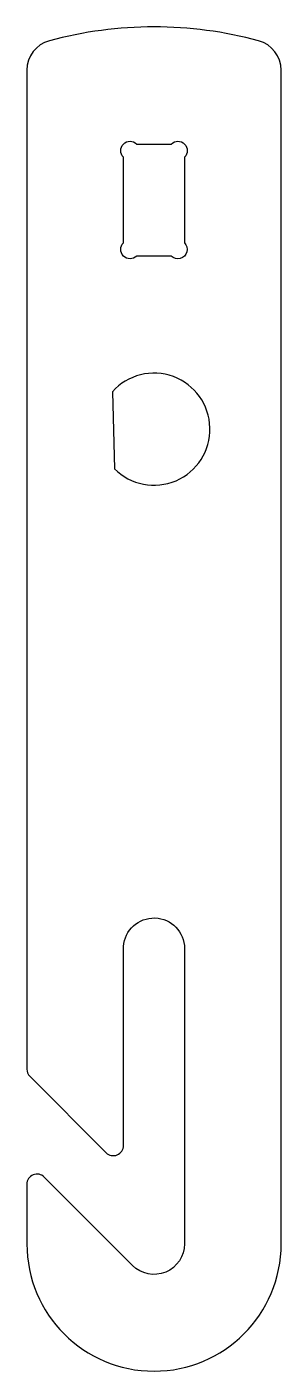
# Model space of a CAD drawing. Header units: millimetres. Extents: x -71 to -21, y -304 to -40.
import ezdxf

# ---------------------------------------------------------------- set-up
doc = ezdxf.new("R2010")
doc.units = ezdxf.units.MM

msp = doc.modelspace()

# ---------------------------------------------------------------- linework, layer by layer
for points in [[(-20.99, -48.52, 0.33901), (-25.43, -42.72, 0.132419), (-66.56, -42.72, 0.339059), (-70.99, -48.51), (-70.99, -244.67, 0.198912), (-70.41, -246.09), (-55.41, -261.09, 0.668179), (-51.99, -259.67), (-51.99, -220.62, -0.968542), (-39.99, -221), (-39.99, -278.99, -0.668179), (-50.24, -283.23), (-67.58, -265.88, 0.668179), (-70.99, -267.3), (-70.99, -278.99, 1), (-20.99, -278.99)], [(-52, -82.4), (-51.99, -65.6, -1), (-49.39, -63), (-42.6, -63, -0.999905), (-40, -65.6), (-40, -82.4, -1.000095), (-42.6, -85), (-49.39, -85, -1)], [(-53.79, -126.77, 2.511316), (-54.18, -111.65)]]:
    msp.add_lwpolyline(points, format="xyb", close=True)

doc.saveas('drawing.dxf')
